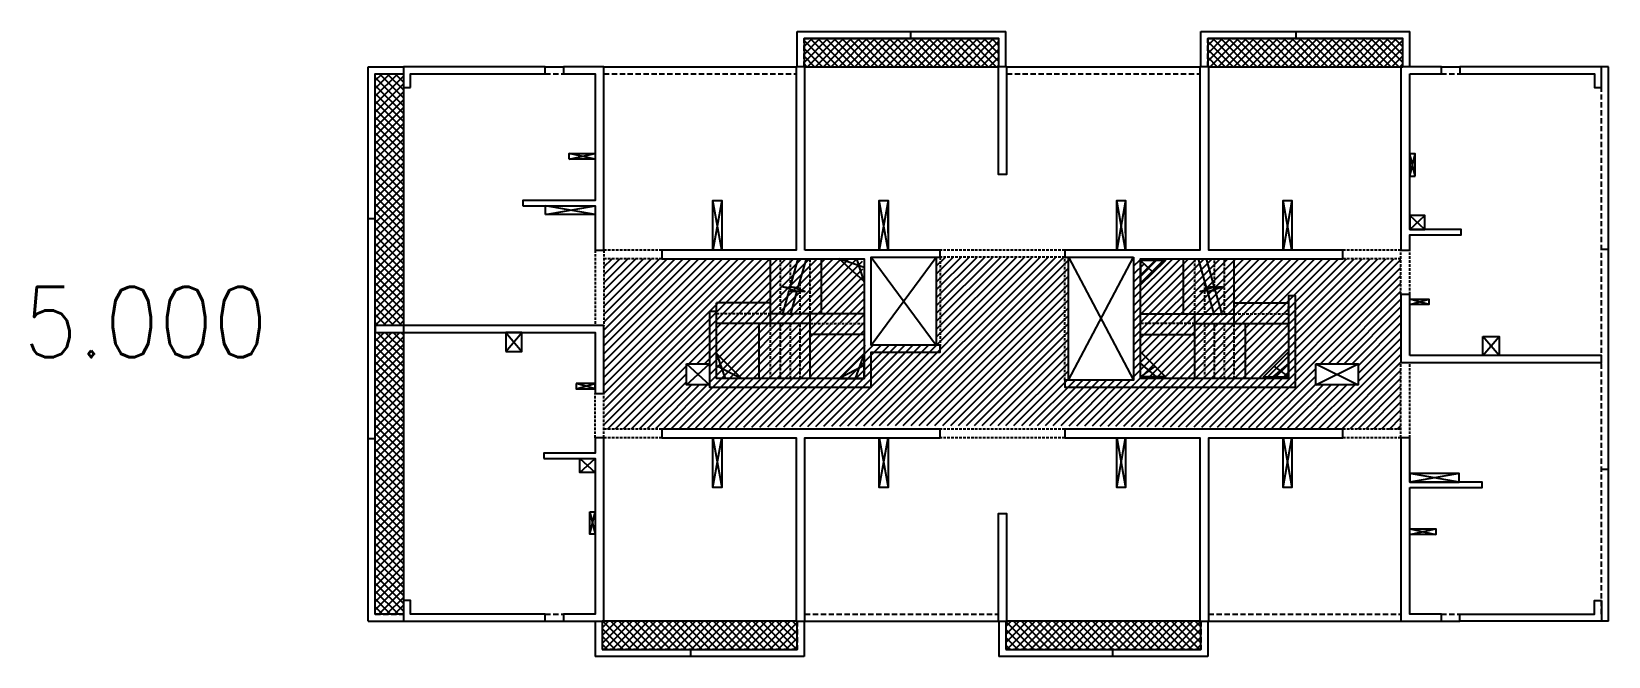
# Model space of a CAD drawing. Extents: x 2734 to 11344, y 4059 to 11529.
# Drawn here: x 2734 to 7217, y 9753 to 11529 of the extents above; entities that cross this region are included whole.
import ezdxf
from ezdxf.enums import TextEntityAlignment as Align

# ---------------------------------------------------------------- set-up
doc = ezdxf.new("R2010")
doc.units = 0
doc.header["$LTSCALE"] = 60
doc.linetypes.add('HIDDEN', pattern=[0.375, 0.25, -0.125])
doc.linetypes.add('HIDDEN2', pattern=[0.1875, 0.125, -0.0625])
for name, color, linetype in [('CAJA', 1, 'CONTINUOUS'), ('CAJAP', 3, 'HIDDEN2'), ('CRUCES', 9, 'CONTINUOUS'), ('MUROS', 4, 'CONTINUOUS'), ('REFUERZOS', 3, 'HIDDEN2'), ('SHAFT', 1, 'CONTINUOUS'), ('TEXTOS', 2, 'CONTINUOUS'), ('VIGAS', 2, 'CONTINUOUS')]:
    doc.layers.add(name, color=color, linetype=linetype)
doc.styles.add('ROMANS', font='romans.shx', dxfattribs={"width": 0.9, "height": 10})

msp = doc.modelspace()

# ---------------------------------------------------------------- hatches: boundary and pattern name
at = {"layer": 'CRUCES'}
h = msp.add_hatch(dxfattribs=at)
h.set_pattern_fill('ANSI37', color=256, scale=5)
h.paths.add_polyline_path([(5484.45585631, 11508.70691493), (4930.45585631, 11508.70691493), (4930.45585631, 11428.70691493), (4932.95585631, 11428.70691493), (5484.45585631, 11428.70691493)])
h.paths.add_polyline_path([(6632.45585631, 11508.70691493), (6078.45585631, 11508.70691493), (6078.45585631, 11428.70691493), (6080.95585631, 11428.70691493), (6632.45585631, 11428.70691493)])
h = msp.add_hatch(dxfattribs=at)
h.set_pattern_fill('ANSI37', color=256, scale=5)
h.paths.add_polyline_path([(3791.45585631, 10673.70691493), (3711.45585631, 10673.70691493), (3711.45585631, 9872.70691493), (3791.45585631, 9872.70691493)])
h.paths.add_polyline_path([(3791.45585631, 11408.70691493), (3711.45585631, 11408.70691493), (3711.45585631, 10693.70691493), (3791.45585631, 10693.70691493)])
h = msp.add_hatch(dxfattribs=at)
h.set_pattern_fill('ANSI31', color=256, scale=5)
h.set_pattern_definition([(45, (-5, 5), (-11.22532, 11.22532), [])])
h.paths.add_polyline_path([(5682.45585631, 10887.70691493), (5306.45585631, 10887.70691493), (5306.45585631, 10637.70691493), (5101.45585631, 10637.70691493), (5101.45585631, 10677.70691493), (5101.45585631, 10698.29477054), (5101.45585631, 10726.57993393), (5096.45585631, 10882.70691493), (5052.0768619, 10882.70691493), (4361.45585631, 10882.70691493), (4361.45585631, 10398.70691493), (5116.45585631, 10408.70691493), (5666.45585631, 10408.70691493), (6627.45585631, 10398.70691493), (6627.45585631, 10882.61045224), (5926.83485073, 10882.70691493), (5905.51219862, 10860.94952149), (5882.45585631, 10882.70691493), (5867.45585631, 10882.70691493), (5867.45585631, 10537.70691493), (5682.45585631, 10537.70691493)])
h.paths.add_polyline_path([(4661.45585631, 10524.70691493), (4596.45585631, 10524.70691493), (4596.45585631, 10584.70691493), (4661.45585631, 10584.70691493)], flags=16)
h.paths.add_polyline_path([(6385.45585631, 10571.56489652), (6385.45585631, 10584.70691493), (6505.45585631, 10584.70691493), (6505.45585631, 10524.70691493), (6385.45585631, 10524.70691493), (6385.45585631, 10534.73753682), (6385.45585631, 10545.24294672), (6385.45585631, 10554.70691493), (6385.45585631, 10561.77279732)], flags=16)
h = msp.add_hatch(dxfattribs=at)
h.set_pattern_fill('ANSI37', color=256, scale=5)
h.paths.add_polyline_path([(6058.45585631, 9852.70691493), (5504.45585631, 9852.70691493), (5504.45585631, 9772.70691493), (6058.45585631, 9772.70691493)])
h.paths.add_polyline_path([(4910.45585631, 9852.70691493), (4907.95585631, 9852.70691493), (4356.45585631, 9852.70691493), (4356.45585631, 9772.70691493), (4910.45585631, 9772.70691493)])

# ---------------------------------------------------------------- linework, layer by layer
at = {"layer": 'CAJA', "color": 1}
msp.add_line((6307.45585631, 10732.70691493), (6307.45585631, 10747.70691493), dxfattribs=at)
at = {"layer": 'CAJAP', "color": 1}
for p, q in [((4863.45585631, 10726.70691493), (4863.45585631, 10882.70691493)), ((4891.45585631, 10802.94664634), (4891.45585631, 10882.70691493)), ((4947.45585631, 10726.70691493), (4947.45585631, 10882.70691493)), ((6041.45585631, 10726.70691493), (6041.45585631, 10882.70691493)), ((6097.45585631, 10802.94664634), (6097.45585631, 10882.70691493)), ((6125.45585631, 10726.70691493), (6125.45585631, 10882.70691493)), ((4919.45585631, 10726.70691493), (4919.45585631, 10820.39690654)), ((6069.45585631, 10726.70691493), (6069.45585631, 10820.39690654)), ((4835.45585631, 10726.70691493), (4681.45585631, 10726.70691493)), ((6153.45585631, 10726.70691493), (6307.45585631, 10726.70691493)), ((4835.45585631, 10542.70691493), (4835.45585631, 10698.70691493)), ((4863.45585631, 10542.70691493), (4863.45585631, 10698.70691493)), ((4891.45585631, 10542.70691493), (4891.45585631, 10698.70691493)), ((4919.45585631, 10542.70691493), (4919.45585631, 10698.70691493)), ((4947.45585631, 10698.70691493), (5101.45585631, 10698.70691493)), ((6041.45585631, 10698.70691493), (5887.45585631, 10698.70691493)), ((6069.45585631, 10542.70691493), (6069.45585631, 10698.70691493)), ((6097.45585631, 10542.70691493), (6097.45585631, 10698.70691493)), ((6125.45585631, 10542.70691493), (6125.45585631, 10698.70691493)), ((6153.45585631, 10542.70691493), (6153.45585631, 10698.70691493))]:
    msp.add_line(p, q, dxfattribs=at)
at = {"layer": 'CRUCES'}
for p, q in [((4262.45585631, 11165.70691493), (4336.45585631, 11181.70691493)), ((4336.45585631, 11165.70691493), (4262.45585631, 11181.70691493)), ((6652.45585631, 11117.70691493), (6667.45585631, 11180.70691493)), ((6667.45585631, 11117.70691493), (6652.45585631, 11180.70691493)), ((4195.45585631, 11008.70691493), (4336.45585631, 11033.70691493)), ((4336.45585631, 11008.70691493), (4195.45585631, 11033.70691493)), ((4696.45585631, 11048.70691493), (4671.45585631, 10907.70691493)), ((4696.45585631, 10907.70691493), (4671.45585631, 11048.70691493)), ((5169.45585631, 11048.70691493), (5144.45585631, 10907.70691493)), ((5169.45585631, 10907.70691493), (5144.45585631, 11048.70691493)), ((5844.45585631, 11048.70691493), (5819.45585631, 10907.70691493)), ((5844.45585631, 10907.70691493), (5819.45585631, 11048.70691493)), ((6317.45585631, 11048.70691493), (6292.45585631, 10907.70691493)), ((6317.45585631, 10907.70691493), (6292.45585631, 11048.70691493)), ((6695.45585631, 10966.20691493), (6652.45585631, 11006.20691493)), ((6652.45585631, 10966.20691493), (6695.45585631, 11006.20691493)), ((5101.45585631, 10858.43139583), (5030.45585631, 10882.70691493)), ((5101.45585631, 10818.70691493), (5080.52736482, 10882.70691493)), ((5121.45585631, 10637.70691493), (5306.45585631, 10887.70691493)), ((5121.45585631, 10887.70691493), (5306.45585631, 10637.70691493)), ((5682.45585631, 10537.70691493), (5867.45585631, 10887.70691493)), ((5682.45585631, 10887.70691493), (5867.45585631, 10537.70691493)), ((5887.45585631, 10832.42309013), (5931.83485073, 10877.70691493)), ((5922.95585631, 10844.20691493), (5887.45585631, 10877.70691493)), ((6652.45585631, 10753.20691493), (6706.45585631, 10768.20691493)), ((6706.45585631, 10753.20691493), (6652.45585631, 10768.20691493)), ((4082.45585631, 10619.70691493), (4128.45585631, 10673.70691493)), ((4082.45585631, 10673.70691493), (4128.45585631, 10619.70691493)), ((6860.45585631, 10607.70691493), (6906.45585631, 10661.70691493)), ((6906.45585631, 10607.70691493), (6860.45585631, 10661.70691493)), ((4596.45585631, 10524.70691493), (4661.45585631, 10584.70691493)), ((4596.45585631, 10584.70691493), (4661.45585631, 10524.70691493)), ((4681.45585631, 10613.70691493), (4706.19374599, 10542.70691493)), ((5101.45585631, 10613.70691493), (5075.95001681, 10542.70691493)), ((5887.45585631, 10584.99073973), (5931.83485073, 10547.70691493)), ((6307.45585631, 10584.99073973), (6263.0768619, 10547.70691493)), ((6385.45585631, 10524.70691493), (6505.45585631, 10584.70691493)), ((6385.45585631, 10584.70691493), (6505.45585631, 10524.70691493)), ((4681.45585631, 10579.99073973), (4752.45585631, 10542.70691493)), ((5101.45585631, 10579.99073973), (5030.45585631, 10542.70691493)), ((5928.53838616, 10577.62438509), (5887.45585631, 10547.70691493)), ((6266.37332647, 10577.62438509), (6307.45585631, 10547.70691493)), ((4282.45585631, 10513.20691493), (4336.45585631, 10528.20691493)), ((4336.45585631, 10513.20691493), (4282.45585631, 10528.20691493)), ((4671.45585631, 10232.70691493), (4696.45585631, 10373.70691493)), ((4671.45585631, 10373.70691493), (4696.45585631, 10232.70691493)), ((5144.45585631, 10232.70691493), (5169.45585631, 10373.70691493)), ((5144.45585631, 10373.70691493), (5169.45585631, 10232.70691493)), ((5819.45585631, 10232.70691493), (5844.45585631, 10373.70691493)), ((5819.45585631, 10373.70691493), (5844.45585631, 10232.70691493)), ((6292.45585631, 10232.70691493), (6317.45585631, 10373.70691493)), ((6292.45585631, 10373.70691493), (6317.45585631, 10232.70691493)), ((4293.45585631, 10275.20691493), (4336.45585631, 10315.20691493)), ((4293.45585631, 10315.20691493), (4336.45585631, 10275.20691493)), ((6793.45585631, 10247.70691493), (6652.45585631, 10272.70691493)), ((6793.45585631, 10272.70691493), (6652.45585631, 10247.70691493)), ((4321.45585631, 10100.70691493), (4336.45585631, 10163.70691493)), ((4321.45585631, 10163.70691493), (4336.45585631, 10100.70691493)), ((6652.45585631, 10099.70691493), (6726.45585631, 10115.70691493)), ((6652.45585631, 10115.70691493), (6726.45585631, 10099.70691493))]:
    msp.add_line(p, q, dxfattribs=at)
for points in [[(4930.45585631, 11428.70691493), (5484.45585631, 11428.70691493), (5484.45585631, 11508.70691493), (4930.45585631, 11508.70691493)], [(6078.45585631, 11428.70691493), (6632.45585631, 11428.70691493), (6632.45585631, 11508.70691493), (6078.45585631, 11508.70691493)], [(3791.45585631, 9872.70691493), (3711.45585631, 9872.70691493), (3711.45585631, 11408.70691493), (3791.45585631, 11408.70691493)], [(4356.45585631, 9772.70691493), (4910.45585631, 9772.70691493), (4910.45585631, 9852.70691493), (4356.45585631, 9852.70691493)], [(5504.45585631, 9772.70691493), (6058.45585631, 9772.70691493), (6058.45585631, 9852.70691493), (5504.45585631, 9852.70691493)]]:
    msp.add_lwpolyline(points, close=True, dxfattribs=at)
for points in [[(4868.88482731, 10722.72899131), (4888.22375277, 10791.45971915), (4909.42340832, 10789.56938681), (4869.85713222, 10803.4186852), (4891.05678776, 10801.52835286), (4913.89818943, 10882.70691493)], [(4891.97480683, 10722.72899131), (4911.31373229, 10791.45971915), (4932.51338783, 10789.56938681), (4892.94711174, 10803.4186852), (4914.14676728, 10801.52835286), (4936.98816895, 10882.70691493)], [(6096.9369058, 10722.72899131), (6077.59798034, 10791.45971915), (6056.3983248, 10789.56938681), (6095.96460089, 10803.4186852), (6074.76494535, 10801.52835286), (6051.92354368, 10882.70691493)], [(6120.02688532, 10722.72899131), (6100.68795985, 10791.45971915), (6079.48830431, 10789.56938681), (6119.05458041, 10803.4186852), (6097.85492486, 10801.52835286), (6075.0135232, 10882.70691493)]]:
    msp.add_lwpolyline(points, dxfattribs=at)
at = {"layer": 'MUROS', "color": 1}
for points in [[(3811.45585631, 11369.70691493), (3811.45585631, 11408.70691493), (4194.45585631, 11408.70691493), (4194.45585631, 11428.70691493), (3791.45585631, 11428.70691493), (3791.45585631, 11369.70691493)], [(4130.45585631, 11033.70691493), (4336.45585631, 11033.70691493), (4336.45585631, 10907.70691493), (4361.45585631, 10907.70691493), (4361.45585631, 11428.70691493), (4246.45585631, 11428.70691493), (4246.45585631, 11408.70691493), (4336.45585631, 11408.70691493), (4336.45585631, 11048.70691493), (4130.45585631, 11048.70691493)], [(4932.95585631, 10907.70691493), (4932.95585631, 11428.70691493), (4907.95585631, 11428.70691493), (4907.95585631, 10907.70691493), (4526.45585631, 10907.70691493), (4526.45585631, 10882.70691493), (5101.45585631, 10882.70691493), (5101.45585631, 10542.70691493), (4681.45585631, 10542.70691493), (4681.45585631, 10732.70691493), (4661.45585631, 10732.70691493), (4661.45585631, 10517.70691493), (5121.45585631, 10517.70691493), (5121.45585631, 10617.70691493), (5317.45585631, 10617.70691493), (5317.45585631, 10637.70691493), (5121.45585631, 10637.70691493), (5121.45585631, 10887.70691493), (5317.45585631, 10887.70691493), (5317.45585631, 10907.70691493)], [(5481.95585631, 11428.70691493), (5481.95585631, 11123.70691493), (5506.95585631, 11123.70691493), (5506.95585631, 11428.70691493)], [(5867.45585631, 10887.70691493), (5867.45585631, 10537.70691493), (5671.45585631, 10537.70691493), (5671.45585631, 10517.70691493), (6327.45585631, 10517.70691493), (6327.45585631, 10777.70691493), (6307.45585631, 10777.70691493), (6307.45585631, 10542.70691493), (5887.45585631, 10542.70691493), (5887.45585631, 10882.70691493), (6462.45585631, 10882.70691493), (6462.45585631, 10907.70691493), (6080.95585631, 10907.70691493), (6080.95585631, 11428.70691493), (6055.95585631, 11428.70691493), (6055.95585631, 10907.70691493), (5671.45585631, 10907.70691493), (5671.45585631, 10887.70691493)], [(6652.45585631, 11408.70691493), (6742.45585631, 11408.70691493), (6742.45585631, 11428.70691493), (6627.45585631, 11428.70691493), (6627.45585631, 10907.70691493), (6652.45585631, 10907.70691493), (6652.45585631, 10951.20691493), (6798.45585631, 10951.20691493), (6798.45585631, 10966.20691493), (6652.45585631, 10966.20691493)], [(6794.45585631, 11408.70691493), (7177.45585631, 11408.70691493), (7177.45585631, 11369.70691493), (7197.45585631, 11369.70691493), (7197.45585631, 11428.70691493), (6794.45585631, 11428.70691493)], [(6652.45585631, 10607.70691493), (6652.45585631, 10781.20691493), (6627.45585631, 10781.20691493), (6627.45585631, 10587.70691493), (7197.45585631, 10587.70691493), (7197.45585631, 10607.70691493)], [(3711.45585631, 10673.70691493), (4336.45585631, 10673.70691493), (4336.45585631, 10500.20691493), (4361.45585631, 10500.20691493), (4361.45585631, 10693.70691493), (3711.45585631, 10693.70691493)], [(4190.45585631, 10315.20691493), (4336.45585631, 10315.20691493), (4336.45585631, 9872.70691493), (4246.45585631, 9872.70691493), (4246.45585631, 9852.70691493), (4361.45585631, 9852.70691493), (4361.45585631, 10373.70691493), (4336.45585631, 10373.70691493), (4336.45585631, 10330.20691493), (4190.45585631, 10330.20691493)], [(4526.45585631, 10373.70691493), (4907.95585631, 10373.70691493), (4907.95585631, 9852.70691493), (4932.95585631, 9852.70691493), (4932.95585631, 10373.70691493), (5317.45585631, 10373.70691493), (5317.45585631, 10398.70691493), (4526.45585631, 10398.70691493)], [(5671.45585631, 10373.70691493), (6055.95585631, 10373.70691493), (6055.95585631, 9852.70691493), (6080.95585631, 9852.70691493), (6080.95585631, 10373.70691493), (6462.45585631, 10373.70691493), (6462.45585631, 10398.70691493), (5671.45585631, 10398.70691493)], [(6652.45585631, 10232.70691493), (6858.45585631, 10232.70691493), (6858.45585631, 10247.70691493), (6652.45585631, 10247.70691493), (6652.45585631, 10373.70691493), (6627.45585631, 10373.70691493), (6627.45585631, 9852.70691493), (6742.45585631, 9852.70691493), (6742.45585631, 9872.70691493), (6652.45585631, 9872.70691493)], [(5506.95585631, 9852.70691493), (5506.95585631, 10157.70691493), (5481.95585631, 10157.70691493), (5481.95585631, 9852.70691493)], [(3791.45585631, 9911.70691493), (3791.45585631, 9852.70691493), (4194.45585631, 9852.70691493), (4194.45585631, 9872.70691493), (3811.45585631, 9872.70691493), (3811.45585631, 9911.70691493)], [(7197.45585631, 9911.70691493), (7197.45585631, 9852.70691493), (6794.45585631, 9852.70691493), (6794.45585631, 9872.70691493), (7177.45585631, 9872.70691493), (7177.45585631, 9911.70691493)]]:
    msp.add_lwpolyline(points, close=True, dxfattribs=at)
at = {"layer": 'REFUERZOS', "color": 9}
for p, q in [((4336.45585631, 10907.70691493), (4336.45585631, 10693.70691493)), ((4361.45585631, 10907.70691493), (4361.45585631, 10693.70691493)), ((4526.45585631, 10907.70691493), (4361.45585631, 10907.70691493)), ((5671.45585631, 10907.70691493), (5317.45585631, 10907.70691493)), ((6627.45585631, 10907.70691493), (6462.45585631, 10907.70691493)), ((6627.45585631, 10781.20691493), (6627.45585631, 10907.70691493)), ((6652.45585631, 10781.20691493), (6652.45585631, 10907.70691493)), ((4526.45585631, 10882.70691493), (4361.45585631, 10882.70691493)), ((5671.45585631, 10887.70691493), (5317.45585631, 10887.70691493)), ((5317.45585631, 10887.70691493), (5317.45585631, 10634.70691493)), ((5671.45585631, 10537.70691493), (5671.45585631, 10887.70691493)), ((6627.45585631, 10882.61045224), (6462.45585631, 10882.61045224)), ((6627.45585631, 10373.70691493), (6627.45585631, 10587.70691493)), ((6652.45585631, 10373.70691493), (6652.45585631, 10587.70691493)), ((4336.45585631, 10373.70691493), (4336.45585631, 10500.20691493)), ((4361.45585631, 10373.70691493), (4361.45585631, 10500.20691493)), ((4526.45585631, 10398.70691493), (4361.45585631, 10398.70691493)), ((4526.45585631, 10373.70691493), (4361.45585631, 10373.70691493)), ((5671.45585631, 10398.70691493), (5317.45585631, 10398.70691493)), ((5671.45585631, 10373.70691493), (5317.45585631, 10373.70691493)), ((6627.45585631, 10398.70691493), (6462.45585631, 10398.70691493)), ((6627.45585631, 10373.70691493), (6462.45585631, 10373.70691493))]:
    msp.add_line(p, q, dxfattribs=at)
at = {"layer": 'SHAFT'}
for p, q in [((5169.45585631, 10955.59239478), (5169.45585631, 11039.84828894)), ((5844.45585631, 10955.59239478), (5844.45585631, 11039.84828894)), ((5144.45585631, 10934.33105411), (5144.45585631, 11007.44090243))]:
    msp.add_line(p, q, dxfattribs=at)
for points in [[(4262.45585631, 11165.70691493), (4262.45585631, 11181.70691493), (4336.45585631, 11181.70691493), (4336.45585631, 11165.70691493)], [(6667.45585631, 11117.70691493), (6667.45585631, 11180.70691493), (6652.45585631, 11180.70691493), (6652.45585631, 11117.70691493)], [(4195.45585631, 11008.70691493), (4195.45585631, 11033.70691493), (4336.45585631, 11033.70691493), (4336.45585631, 11008.70691493)], [(4696.45585631, 10907.70691493), (4671.45585631, 10907.70691493), (4671.45585631, 11048.70691493), (4696.45585631, 11048.70691493)], [(5169.45585631, 10907.70691493), (5144.45585631, 10907.70691493), (5144.45585631, 11048.70691493), (5169.45585631, 11048.70691493)], [(5844.45585631, 10907.70691493), (5819.45585631, 10907.70691493), (5819.45585631, 11048.70691493), (5844.45585631, 11048.70691493)], [(6317.45585631, 10907.70691493), (6292.45585631, 10907.70691493), (6292.45585631, 11048.70691493), (6317.45585631, 11048.70691493)], [(6652.45585631, 10966.20691493), (6695.45585631, 10966.20691493), (6695.45585631, 11006.20691493), (6652.45585631, 11006.20691493)], [(5101.45585631, 10882.70691493), (5101.45585631, 10818.70691493), (5030.45585631, 10882.70691493)], [(5887.45585631, 10877.70691493), (5887.45585631, 10808.70691493), (5958.45585631, 10877.70691493)], [(6652.45585631, 10768.20691493), (6706.45585631, 10768.20691493), (6706.45585631, 10753.20691493), (6652.45585631, 10753.20691493)], [(4082.45585631, 10619.70691493), (4128.45585631, 10619.70691493), (4128.45585631, 10673.70691493), (4082.45585631, 10673.70691493)], [(6860.45585631, 10661.70691493), (6906.45585631, 10661.70691493), (6906.45585631, 10607.70691493), (6860.45585631, 10607.70691493)], [(4596.45585631, 10584.70691493), (4661.45585631, 10584.70691493), (4661.45585631, 10524.70691493), (4596.45585631, 10524.70691493)], [(4681.45585631, 10542.70691493), (4681.45585631, 10613.70691493), (4752.45585631, 10542.70691493)], [(5101.45585631, 10542.70691493), (5101.45585631, 10613.70691493), (5030.45585631, 10542.70691493)], [(5887.45585631, 10547.70691493), (5887.45585631, 10618.70691493), (5958.45585631, 10547.70691493)], [(6307.45585631, 10547.70691493), (6307.45585631, 10618.70691493), (6236.45585631, 10547.70691493)], [(6385.45585631, 10584.70691493), (6505.45585631, 10584.70691493), (6505.45585631, 10524.70691493), (6385.45585631, 10524.70691493)], [(4282.45585631, 10528.20691493), (4282.45585631, 10513.20691493), (4336.45585631, 10513.20691493), (4336.45585631, 10528.20691493)], [(4671.45585631, 10373.70691493), (4696.45585631, 10373.70691493), (4696.45585631, 10232.70691493), (4671.45585631, 10232.70691493)], [(5144.45585631, 10373.70691493), (5169.45585631, 10373.70691493), (5169.45585631, 10232.70691493), (5144.45585631, 10232.70691493)], [(5819.45585631, 10373.70691493), (5844.45585631, 10373.70691493), (5844.45585631, 10232.70691493), (5819.45585631, 10232.70691493)], [(6292.45585631, 10373.70691493), (6317.45585631, 10373.70691493), (6317.45585631, 10232.70691493), (6292.45585631, 10232.70691493)], [(4336.45585631, 10275.20691493), (4293.45585631, 10275.20691493), (4293.45585631, 10315.20691493), (4336.45585631, 10315.20691493)], [(6652.45585631, 10247.70691493), (6793.45585631, 10247.70691493), (6793.45585631, 10272.70691493), (6652.45585631, 10272.70691493)], [(4321.45585631, 10163.70691493), (4336.45585631, 10163.70691493), (4336.45585631, 10100.70691493), (4321.45585631, 10100.70691493)], [(6652.45585631, 10115.70691493), (6726.45585631, 10115.70691493), (6726.45585631, 10099.70691493), (6652.45585631, 10099.70691493)]]:
    msp.add_lwpolyline(points, close=True, dxfattribs=at)
at = {"layer": 'VIGAS', "color": 1}
for p, q in [((4910.45585631, 11528.70691493), (5504.45585631, 11528.70691493)), ((4910.45585631, 11428.70691493), (4910.45585631, 11528.70691493)), ((5232.95585631, 11528.70691493), (5232.95585631, 11508.70691493)), ((5504.45585631, 11428.70691493), (5504.45585631, 11528.70691493)), ((6058.45585631, 11528.70691493), (6652.45585631, 11528.70691493)), ((6058.45585631, 11428.70691493), (6058.45585631, 11528.70691493)), ((6329.95585631, 11508.70691493), (6329.95585631, 11528.70691493)), ((6652.45585631, 11428.70691493), (6652.45585631, 11528.70691493)), ((3691.45585631, 9852.70691493), (3691.45585631, 11428.70691493)), ((3691.45585631, 11428.70691493), (3791.45585631, 11428.70691493)), ((4194.45585631, 11428.70691493), (4246.45585631, 11428.70691493)), ((4361.45585631, 11428.70691493), (4907.95585631, 11428.70691493)), ((5506.95585631, 11428.70691493), (6055.95585631, 11428.70691493)), ((6742.45585631, 11428.70691493), (6794.45585631, 11428.70691493)), ((7217.45585631, 11428.70691493), (7197.45585631, 11428.70691493)), ((7217.45585631, 9852.70691493), (7217.45585631, 11428.70691493)), ((3711.45585631, 10996.20691493), (3691.45585631, 10996.20691493)), ((7197.45585631, 10910.20691493), (7217.45585631, 10910.20691493)), ((4835.45585631, 10726.70691493), (4835.45585631, 10882.70691493)), ((4979.75779971, 10726.70691493), (4979.75779971, 10882.70691493)), ((5306.45585631, 10887.70691493), (5306.45585631, 10637.70691493)), ((5682.45585631, 10537.70691493), (5682.45585631, 10887.70691493)), ((6009.15391292, 10726.70691493), (6009.15391292, 10882.70691493)), ((6153.45585631, 10726.70691493), (6153.45585631, 10882.70691493)), ((4681.45585631, 10732.70691493), (4681.45585631, 10757.70691493)), ((4835.45585631, 10757.70691493), (4681.45585631, 10757.70691493)), ((4947.45585631, 10726.70691493), (4835.45585631, 10726.70691493)), ((4835.45585631, 10698.70691493), (4835.45585631, 10726.70691493)), ((4947.45585631, 10698.70691493), (4947.45585631, 10726.70691493)), ((5101.45585631, 10726.70691493), (4947.45585631, 10726.70691493)), ((5887.45585631, 10726.70691493), (6041.45585631, 10726.70691493)), ((6041.45585631, 10726.70691493), (6153.45585631, 10726.70691493)), ((6041.45585631, 10698.70691493), (6041.45585631, 10726.70691493)), ((6153.45585631, 10757.70691493), (6307.45585631, 10757.70691493)), ((6153.45585631, 10698.70691493), (6153.45585631, 10726.70691493)), ((4835.45585631, 10698.70691493), (4681.45585631, 10698.70691493)), ((4803.15391292, 10542.70691493), (4803.15391292, 10698.70691493)), ((4947.45585631, 10698.70691493), (4835.45585631, 10698.70691493)), ((4947.45585631, 10542.70691493), (4947.45585631, 10698.70691493)), ((6041.45585631, 10542.70691493), (6041.45585631, 10698.70691493)), ((6041.45585631, 10698.70691493), (6153.45585631, 10698.70691493)), ((6153.45585631, 10698.70691493), (6307.45585631, 10698.70691493)), ((6185.75779971, 10542.70691493), (6185.75779971, 10698.70691493)), ((5101.45585631, 10667.70691493), (4947.45585631, 10667.70691493)), ((5887.45585631, 10667.70691493), (6041.45585631, 10667.70691493)), ((3711.45585631, 10371.20691493), (3691.45585631, 10371.20691493)), ((7197.45585631, 10285.20691493), (7217.45585631, 10285.20691493)), ((3691.45585631, 9852.70691493), (3791.45585631, 9852.70691493)), ((4194.45585631, 9852.70691493), (4246.45585631, 9852.70691493)), ((4336.45585631, 9852.70691493), (4336.45585631, 9752.70691493)), ((4930.45585631, 9852.70691493), (4930.45585631, 9752.70691493)), ((4932.95585631, 9852.70691493), (5481.95585631, 9852.70691493)), ((5484.45585631, 9852.70691493), (5484.45585631, 9752.70691493)), ((6078.45585631, 9852.70691493), (6078.45585631, 9752.70691493)), ((6080.95585631, 9852.70691493), (6627.45585631, 9852.70691493)), ((6742.45585631, 9852.70691493), (6794.45585631, 9852.70691493)), ((7217.45585631, 9852.70691493), (7197.45585631, 9852.70691493)), ((4930.45585631, 9752.70691493), (4336.45585631, 9752.70691493)), ((4607.95585631, 9772.70691493), (4607.95585631, 9752.70691493)), ((6078.45585631, 9752.70691493), (5484.45585631, 9752.70691493)), ((5806.95585631, 9772.70691493), (5806.95585631, 9752.70691493))]:
    msp.add_line(p, q, dxfattribs=at)
at = {"layer": 'VIGAS', "color": 1, "linetype": 'HIDDEN'}
for p, q in [((4930.45585631, 11428.70691493), (4930.45585631, 11508.70691493)), ((4930.45585631, 11508.70691493), (5484.45585631, 11508.70691493)), ((5484.45585631, 11428.70691493), (5484.45585631, 11508.70691493)), ((6078.45585631, 11428.70691493), (6078.45585631, 11508.70691493)), ((6078.45585631, 11508.70691493), (6632.45585631, 11508.70691493)), ((6632.45585631, 11428.70691493), (6632.45585631, 11508.70691493)), ((3711.45585631, 9872.70691493), (3711.45585631, 11408.70691493)), ((3711.45585631, 11408.70691493), (3791.45585631, 11408.70691493)), ((4194.45585631, 11408.70691493), (4246.45585631, 11408.70691493)), ((4361.45585631, 11408.70691493), (4907.95585631, 11408.70691493)), ((5506.95585631, 11408.70691493), (6055.95585631, 11408.70691493)), ((6742.45585631, 11408.70691493), (6794.45585631, 11408.70691493)), ((7197.45585631, 9872.70691493), (7197.45585631, 11408.70691493)), ((3711.45585631, 9872.70691493), (3791.45585631, 9872.70691493)), ((4194.45585631, 9872.70691493), (4246.45585631, 9872.70691493)), ((4932.95585631, 9872.70691493), (5481.95585631, 9872.70691493)), ((6080.95585631, 9872.70691493), (6627.45585631, 9872.70691493)), ((6742.45585631, 9872.70691493), (6794.45585631, 9872.70691493)), ((4356.45585631, 9852.70691493), (4356.45585631, 9772.70691493)), ((4910.45585631, 9852.70691493), (4910.45585631, 9772.70691493)), ((5504.45585631, 9852.70691493), (5504.45585631, 9772.70691493)), ((6058.45585631, 9852.70691493), (6058.45585631, 9772.70691493)), ((4910.45585631, 9772.70691493), (4356.45585631, 9772.70691493)), ((6058.45585631, 9772.70691493), (5504.45585631, 9772.70691493))]:
    msp.add_line(p, q, dxfattribs=at)

# ---------------------------------------------------------------- texts
at = {"layer": 'TEXTOS', "style": 'ROMANS', "width": 0.9}
msp.add_text('5.000', height=200, dxfattribs=at).set_placement((3058.13583608, 10702.83377186), align=Align.MIDDLE)

doc.saveas('drawing.dxf')
